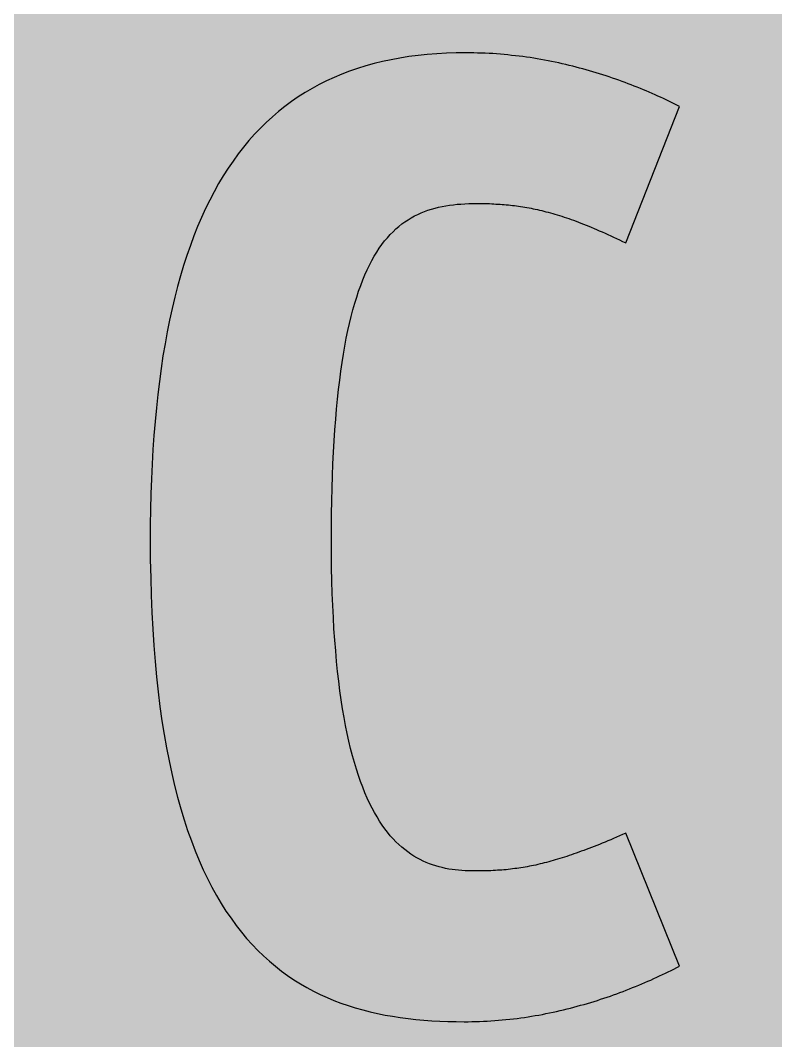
# Model space of a CAD drawing. Header units: millimetres. Extents: x 0 to 212, y 0 to 159.
# Drawn here: x 63.38 to 78.23, y 112.22 to 132.27 of the extents above; entities that cross this region are included whole.
import ezdxf

# ---------------------------------------------------------------- set-up
doc = ezdxf.new("R2010")
doc.units = ezdxf.units.MM

msp = doc.modelspace()

# ---------------------------------------------------------------- hatches: boundary and pattern name
for color, points in [(254, [(14.1633, 0.0536), (13.9878, 0.0533), (13.8125, 0.0559), (13.6373, 0.061), (13.462, 0.0686), (13.2893, 0.0787), (13.114, 0.0914), (12.9413, 0.1041), (12.7686, 0.1219), (12.5959, 0.1397), (12.4231, 0.16), (12.2504, 0.1829), (12.0777, 0.2057), (11.9075, 0.2337), (11.7373, 0.2616), (11.5672, 0.2921), (11.397, 0.3251), (11.2268, 0.3607), (11.0592, 0.3988), (10.8915, 0.4369), (10.7239, 0.4775), (10.5562, 0.5207), (10.3886, 0.5664), (10.2235, 0.6121), (10.0584, 0.6629), (9.8933, 0.7137), (9.7307, 0.7671), (9.5682, 0.8204), (9.4056, 0.8788), (9.2431, 0.9373), (9.083, 0.9982), (8.923, 1.0617), (8.763, 1.1252), (8.6055, 1.1938), (8.4455, 1.2624), (8.2906, 1.331), (8.1331, 1.4046), (7.9781, 1.4783), (7.8232, 1.5545), (7.6708, 1.6332), (7.5184, 1.7145), (7.366, 1.7958), (7.2161, 1.8796), (7.0663, 1.966), (6.919, 2.0523), (6.7716, 2.1438), (6.6243, 2.2352), (6.4795, 2.3266), (6.3348, 2.4232), (6.19, 2.5197), (6.0477, 2.6187), (5.908, 2.7178), (5.7683, 2.8194), (5.6286, 2.9235), (5.4915, 3.0302), (5.3543, 3.1369), (5.2197, 3.2461), (5.0851, 3.3579), (4.953, 3.4722), (4.8209, 3.5865), (4.6914, 3.7033), (4.5644, 3.8202), (4.4348, 3.9395), (4.3104, 4.0615), (4.1859, 4.1859), (4.0615, 4.3104), (3.9395, 4.4348), (3.8202, 4.5618), (3.7033, 4.6914), (3.5865, 4.8209), (3.4722, 4.953), (3.3579, 5.0851), (3.2487, 5.2197), (3.1369, 5.3543), (3.0302, 5.4915), (2.9235, 5.6286), (2.8194, 5.7683), (2.7178, 5.908), (2.6187, 6.0477), (2.5197, 6.19), (2.4232, 6.3348), (2.3266, 6.477), (2.2352, 6.6243), (2.1438, 6.7691), (2.0523, 6.919), (1.966, 7.0663), (1.8796, 7.2161), (1.7958, 7.366), (1.7145, 7.5184), (1.6332, 7.6708), (1.5545, 7.8232), (1.4783, 7.9781), (1.4046, 8.1331), (1.331, 8.2906), (1.2598, 8.4455), (1.1913, 8.603), (1.1252, 8.763), (1.0592, 8.923), (0.9982, 9.083), (0.9373, 9.2431), (0.8763, 9.4056), (0.8204, 9.5682), (0.7645, 9.7307), (0.7112, 9.8933), (0.6604, 10.0584), (0.6121, 10.2235), (0.5639, 10.3911), (0.5207, 10.5562), (0.4775, 10.7239), (0.4343, 10.8915), (0.3962, 11.0592), (0.3607, 11.2268), (0.3251, 11.397), (0.2921, 11.5672), (0.2616, 11.7373), (0.2311, 11.9075), (0.2057, 12.0802), (0.1803, 12.2504), (0.1575, 12.4231), (0.1372, 12.5959), (0.1194, 12.7686), (0.1041, 12.9413), (0.0889, 13.1166), (0.0787, 13.2893), (0.0686, 13.4645), (0.061, 13.6373), (0.0559, 13.8125), (0.0508, 13.9878), (0.0508, 14.163), (0.0522, 144.6925), (0.0508, 144.8664), (0.0559, 145.0416), (0.061, 145.2169), (0.0686, 145.3896), (0.0787, 145.5649), (0.0889, 145.7376), (0.1041, 145.9128), (0.1194, 146.0856), (0.1372, 146.2583), (0.1575, 146.431), (0.1803, 146.6037), (0.2057, 146.7739), (0.2311, 146.9466), (0.2616, 147.1168), (0.2921, 147.287), (0.3251, 147.4572), (0.3607, 147.6248), (0.3962, 147.795), (0.4343, 147.9626), (0.4775, 148.1303), (0.5207, 148.2979), (0.5639, 148.463), (0.6121, 148.6281), (0.6604, 148.7932), (0.7112, 148.9583), (0.7645, 149.1234), (0.8204, 149.286), (0.8763, 149.4485), (0.9373, 149.6111), (0.9982, 149.7711), (1.0592, 149.9311), (1.1252, 150.0911), (1.1913, 150.2486), (1.2598, 150.4061), (1.331, 150.5636), (1.4046, 150.7185), (1.4783, 150.876), (1.5545, 151.0284), (1.6332, 151.1833), (1.7145, 151.3357), (1.7958, 151.4856), (1.8796, 151.638), (1.966, 151.7879), (2.0523, 151.9352), (2.1438, 152.0825), (2.2352, 152.2298), (2.3266, 152.3746), (2.4232, 152.5194), (2.5197, 152.6616), (2.6187, 152.8039), (2.7178, 152.9461), (2.8194, 153.0858), (2.9235, 153.2255), (3.0302, 153.3627), (3.1369, 153.4973), (3.2487, 153.6344), (3.3579, 153.7665), (3.4722, 153.8986), (3.5865, 154.0307), (3.7033, 154.1602), (3.8202, 154.2898), (3.9395, 154.4168), (4.0615, 154.5438), (4.1859, 154.6682), (4.3104, 154.7901), (4.4348, 154.9121), (4.5644, 155.034), (4.6914, 155.1508), (4.8209, 155.2677), (4.953, 155.382), (5.0851, 155.4937), (5.2197, 155.6055), (5.3543, 155.7147), (5.4915, 155.8239), (5.6286, 155.9281), (5.7683, 156.0322), (5.908, 156.1338), (6.0477, 156.2354), (6.19, 156.3345), (6.3348, 156.431), (6.4795, 156.525), (6.6243, 156.6189), (6.7716, 156.7104), (6.919, 156.7993), (7.0663, 156.8882), (7.2161, 156.9745), (7.366, 157.0584), (7.5184, 157.1396), (7.6708, 157.2209), (7.8232, 157.2971), (7.9781, 157.3733), (8.1331, 157.4495), (8.2906, 157.5206), (8.4455, 157.5918), (8.6055, 157.6603), (8.763, 157.7289), (8.923, 157.7924), (9.083, 157.8559), (9.2431, 157.9169), (9.4056, 157.9753), (9.5682, 158.0337), (9.7307, 158.0871), (9.8933, 158.1404), (10.0584, 158.1912), (10.2235, 158.242), (10.3886, 158.2877), (10.5562, 158.3334), (10.7239, 158.3766), (10.8915, 158.4173), (11.0592, 158.4579), (11.2268, 158.4935), (11.397, 158.529), (11.5672, 158.562), (11.7373, 158.5925), (11.9075, 158.6205), (12.0777, 158.6484), (12.2504, 158.6713), (12.4231, 158.6941), (12.5959, 158.7144), (12.7686, 158.7322), (12.9413, 158.75), (13.114, 158.7627), (13.2893, 158.7754), (13.462, 158.7856), (13.6373, 158.7932), (13.8125, 158.7983), (13.9878, 158.8008), (14.163, 158.8033), (197.6078, 158.8036), (197.7822, 158.8008), (197.9574, 158.7983), (198.1327, 158.7932), (198.3054, 158.7856), (198.4807, 158.7754), (198.6534, 158.7627), (198.8287, 158.75), (199.0014, 158.7322), (199.1741, 158.7144), (199.3468, 158.6941), (199.5195, 158.6713), (199.6897, 158.6484), (199.8624, 158.6205), (200.0326, 158.5925), (200.2028, 158.562), (200.373, 158.529), (200.5432, 158.4935), (200.7108, 158.4579), (200.8784, 158.4173), (201.0461, 158.3766), (201.2137, 158.3334), (201.3788, 158.2877), (201.5465, 158.242), (201.7116, 158.1912), (201.8767, 158.1404), (202.0392, 158.0871), (202.2018, 158.0337), (202.3643, 157.9753), (202.5269, 157.9169), (202.6869, 157.8559), (202.8469, 157.7924), (203.007, 157.7289), (203.167, 157.6603), (203.3245, 157.5918), (203.4794, 157.5206), (203.6369, 157.4495), (203.7918, 157.3733), (203.9468, 157.2971), (204.0992, 157.2209), (204.2516, 157.1396), (204.404, 157.0584), (204.5538, 156.9745), (204.7037, 156.8882), (204.8535, 156.7993), (205.0009, 156.7104), (205.1456, 156.6189), (205.293, 156.525), (205.4352, 156.431), (205.58, 156.3345), (205.7222, 156.2354), (205.8619, 156.1338), (206.0016, 156.0322), (206.1413, 155.9281), (206.2785, 155.8239), (206.4156, 155.7147), (206.5503, 155.6055), (206.6849, 155.4937), (206.817, 155.382), (206.949, 155.2677), (207.0786, 155.1508), (207.2081, 155.034), (207.3351, 154.9121), (207.4596, 154.7901), (207.584, 154.6682), (207.7085, 154.5438), (207.8304, 154.4168), (207.9498, 154.2898), (208.0666, 154.1602), (208.1835, 154.0307), (208.2978, 153.8986), (208.4121, 153.7665), (208.5238, 153.6344), (208.6331, 153.4973), (208.7397, 153.3627), (208.8464, 153.2255), (208.9506, 153.0858), (209.0522, 152.9461), (209.1512, 152.8039), (209.2503, 152.6616), (209.3468, 152.5194), (209.4433, 152.3746), (209.5348, 152.2298), (209.6262, 152.0825), (209.7176, 151.9352), (209.804, 151.7879), (209.8904, 151.638), (209.9742, 151.4856), (210.0555, 151.3357), (210.1367, 151.1833), (210.2155, 151.0284), (210.2917, 150.876), (210.3653, 150.7185), (210.439, 150.5636), (210.5076, 150.4061), (210.5762, 150.2486), (210.6447, 150.0911), (210.7082, 149.9311), (210.7717, 149.7711), (210.8327, 149.6111), (210.8911, 149.4485), (210.9495, 149.286), (211.0029, 149.1234), (211.0562, 148.9583), (211.107, 148.7932), (211.1578, 148.6281), (211.2035, 148.463), (211.2493, 148.2979), (211.2924, 148.1303), (211.3331, 147.9626), (211.3712, 147.795), (211.4093, 147.6248), (211.4448, 147.4572), (211.4779, 147.287), (211.5083, 147.1168), (211.5363, 146.9466), (211.5642, 146.7739), (211.5871, 146.6037), (211.6099, 146.431), (211.6303, 146.2583), (211.648, 146.0856), (211.6658, 145.9128), (211.6785, 145.7376), (211.6912, 145.5649), (211.7014, 145.3896), (211.709, 145.2169), (211.7141, 145.0416), (211.7166, 144.8664), (211.7166, 144.6911), (211.7189, 14.1647), (211.7166, 13.9878), (211.7141, 13.8125), (211.709, 13.6373), (211.7014, 13.4645), (211.6912, 13.2893), (211.6785, 13.1166), (211.6658, 12.9413), (211.648, 12.7686), (211.6303, 12.5959), (211.6099, 12.4231), (211.5871, 12.2504), (211.5642, 12.0802), (211.5363, 11.9075), (211.5083, 11.7373), (211.4779, 11.5672), (211.4448, 11.397), (211.4093, 11.2268), (211.3712, 11.0592), (211.3331, 10.8915), (211.2924, 10.7239), (211.2493, 10.5562), (211.2035, 10.3911), (211.1578, 10.2235), (211.107, 10.0584), (211.0562, 9.8933), (211.0029, 9.7307), (210.9495, 9.5682), (210.8911, 9.4056), (210.8327, 9.2431), (210.7717, 9.083), (210.7082, 8.923), (210.6447, 8.763), (210.5762, 8.603), (210.5076, 8.4455), (210.439, 8.2906), (210.3653, 8.1331), (210.2917, 7.9781), (210.2155, 7.8232), (210.1367, 7.6708), (210.0555, 7.5184), (209.9742, 7.366), (209.8904, 7.2161), (209.804, 7.0663), (209.7176, 6.919), (209.6262, 6.7691), (209.5348, 6.6243), (209.4433, 6.477), (209.3468, 6.3348), (209.2503, 6.19), (209.1512, 6.0477), (209.0522, 5.908), (208.9506, 5.7683), (208.8464, 5.6286), (208.7397, 5.4915), (208.6331, 5.3543), (208.5238, 5.2197), (208.4121, 5.0851), (208.2978, 4.953), (208.1835, 4.8209), (208.0666, 4.6914), (207.9498, 4.5618), (207.8304, 4.4348), (207.7085, 4.3104), (207.584, 4.1859), (207.4596, 4.0615), (207.3351, 3.9395), (207.2081, 3.8202), (207.0786, 3.7033), (206.949, 3.5865), (206.817, 3.4722), (206.6849, 3.3579), (206.5503, 3.2461), (206.4156, 3.1369), (206.2785, 3.0302), (206.1413, 2.9235), (206.0016, 2.8194), (205.8619, 2.7178), (205.7222, 2.6187), (205.58, 2.5197), (205.4352, 2.4232), (205.293, 2.3266), (205.1456, 2.2352), (205.0009, 2.1438), (204.8535, 2.0523), (204.7037, 1.966), (204.5538, 1.8796), (204.404, 1.7958), (204.2516, 1.7145), (204.0992, 1.6332), (203.9468, 1.5545), (203.7918, 1.4783), (203.6369, 1.4046), (203.4794, 1.331), (203.3245, 1.2624), (203.167, 1.1938), (203.007, 1.1252), (202.8469, 1.0617), (202.6869, 0.9982), (202.5269, 0.9373), (202.3643, 0.8788), (202.2018, 0.8204), (202.0392, 0.7671), (201.8767, 0.7137), (201.7116, 0.6629), (201.5465, 0.6121), (201.3788, 0.5664), (201.2137, 0.5207), (201.0461, 0.4775), (200.8784, 0.4369), (200.7108, 0.3988), (200.5432, 0.3607), (200.373, 0.3251), (200.2028, 0.2921), (200.0326, 0.2616), (199.8624, 0.2337), (199.6897, 0.2057), (199.5195, 0.1829), (199.3468, 0.16), (199.1741, 0.1397), (199.0014, 0.1219), (198.8287, 0.1041), (198.6534, 0.0914), (198.4807, 0.0787), (198.3054, 0.0686), (198.1327, 0.061), (197.9574, 0.0559), (197.7822, 0.0533), (197.6069, 0.0533)]), (59, [(14.1633, 3.5814), (13.8887, 3.5839), (13.6169, 3.5941), (13.3477, 3.6119), (13.081, 3.6347), (12.8143, 3.6652), (12.5501, 3.7008), (12.2885, 3.7465), (12.0294, 3.7948), (11.7729, 3.8506), (11.5164, 3.9141), (11.2649, 3.9827), (11.016, 4.0564), (10.7671, 4.1351), (10.5232, 4.2215), (10.2819, 4.3129), (10.0432, 4.412), (9.8069, 4.5161), (9.5733, 4.6228), (9.3447, 4.7371), (9.1186, 4.8565), (8.8951, 4.9809), (8.6741, 5.113), (8.4582, 5.2476), (8.2448, 5.3873), (8.0366, 5.5321), (7.8308, 5.682), (7.6276, 5.8369), (7.4295, 5.9969), (7.2365, 6.1595), (7.046, 6.3297), (6.8605, 6.5024), (6.6777, 6.6802), (6.5024, 6.8605), (6.3271, 7.046), (6.1595, 7.2365), (5.9969, 7.432), (5.8369, 7.6302), (5.682, 7.8308), (5.5321, 8.0366), (5.3873, 8.2448), (5.2451, 8.4582), (5.1105, 8.6741), (4.9809, 8.8951), (4.8565, 9.1186), (4.7371, 9.3447), (4.6228, 9.5758), (4.5136, 9.8069), (4.4094, 10.0432), (4.3129, 10.2819), (4.2215, 10.5232), (4.1351, 10.7696), (4.0538, 11.016), (3.9802, 11.2649), (3.9116, 11.5189), (3.8506, 11.7729), (3.7948, 12.0294), (3.744, 12.2911), (3.7008, 12.5527), (3.6627, 12.8143), (3.6322, 13.081), (3.6093, 13.3502), (3.5916, 13.6195), (3.5814, 13.8913), (3.5789, 14.163), (3.58, 144.6925), (3.5814, 144.9654), (3.5916, 145.2347), (3.6093, 145.5064), (3.6322, 145.7731), (3.6627, 146.0398), (3.7008, 146.304), (3.744, 146.5656), (3.7948, 146.8247), (3.8506, 147.0812), (3.9116, 147.3352), (3.9802, 147.5892), (4.0538, 147.8382), (4.1351, 148.0845), (4.2215, 148.3309), (4.3129, 148.5722), (4.4094, 148.811), (4.5136, 149.0472), (4.6228, 149.2783), (4.7371, 149.5095), (4.8565, 149.7355), (4.9809, 149.9591), (5.1105, 150.1775), (5.2451, 150.3959), (5.3873, 150.6093), (5.5321, 150.8176), (5.682, 151.0233), (5.8369, 151.224), (5.9969, 151.4221), (6.1595, 151.6177), (6.3271, 151.8056), (6.5024, 151.9936), (6.6777, 152.1739), (6.8605, 152.3517), (7.046, 152.5245), (7.2365, 152.6946), (7.4295, 152.8572), (7.6276, 153.0172), (7.8308, 153.1722), (8.0366, 153.322), (8.2448, 153.4668), (8.4582, 153.6065), (8.6741, 153.7411), (8.8951, 153.8732), (9.1186, 153.9977), (9.3447, 154.117), (9.5733, 154.2313), (9.8069, 154.3406), (10.0432, 154.4422), (10.2819, 154.5412), (10.5232, 154.6327), (10.7671, 154.719), (11.016, 154.7978), (11.2649, 154.874), (11.5164, 154.9425), (11.7729, 155.0035), (12.0294, 155.0594), (12.2885, 155.1102), (12.5501, 155.1534), (12.8143, 155.1889), (13.081, 155.2194), (13.3477, 155.2448), (13.6169, 155.26), (13.8887, 155.2702), (14.163, 155.2753), (197.6078, 155.2758), (197.8787, 155.2702), (198.1505, 155.26), (198.4197, 155.2448), (198.689, 155.2194), (198.9557, 155.1889), (199.2173, 155.1534), (199.4789, 155.1102), (199.7405, 155.0594), (199.9971, 155.0035), (200.2511, 154.9425), (200.5051, 154.874), (200.754, 154.7978), (201.0004, 154.719), (201.2467, 154.6327), (201.488, 154.5412), (201.7268, 154.4422), (201.963, 154.3406), (202.1942, 154.2313), (202.4253, 154.117), (202.6514, 153.9977), (202.8749, 153.8732), (203.0959, 153.7411), (203.3118, 153.6065), (203.5251, 153.4668), (203.7334, 153.322), (203.9391, 153.1722), (204.1398, 153.0172), (204.3379, 152.8572), (204.5335, 152.6946), (204.724, 152.5245), (204.9094, 152.3517), (205.0898, 152.1739), (205.2676, 151.9936), (205.4403, 151.8056), (205.6105, 151.6177), (205.773, 151.4221), (205.933, 151.224), (206.088, 151.0233), (206.2378, 150.8176), (206.3826, 150.6093), (206.5223, 150.3959), (206.6569, 150.1775), (206.789, 149.9591), (206.9135, 149.7355), (207.0329, 149.5095), (207.1472, 149.2783), (207.2538, 149.0472), (207.358, 148.811), (207.457, 148.5722), (207.5485, 148.3309), (207.6348, 148.0845), (207.7136, 147.8382), (207.7872, 147.5892), (207.8558, 147.3352), (207.9193, 147.0812), (207.9752, 146.8247), (208.0235, 146.5656), (208.0692, 146.304), (208.1047, 146.0398), (208.1352, 145.7731), (208.1581, 145.5064), (208.1759, 145.2347), (208.186, 144.9654), (208.1911, 144.6911), (208.1911, 14.1647), (208.186, 13.8913), (208.1759, 13.6195), (208.1581, 13.3502), (208.1352, 13.081), (208.1047, 12.8143), (208.0692, 12.5527), (208.0235, 12.2911), (207.9752, 12.0294), (207.9193, 11.7729), (207.8558, 11.5189), (207.7872, 11.2649), (207.7136, 11.016), (207.6348, 10.7696), (207.5485, 10.5232), (207.457, 10.2819), (207.358, 10.0432), (207.2538, 9.8069), (207.1472, 9.5758), (207.0329, 9.3447), (206.9135, 9.1186), (206.789, 8.8951), (206.6569, 8.6741), (206.5223, 8.4582), (206.3826, 8.2448), (206.2378, 8.0366), (206.088, 7.8308), (205.933, 7.6302), (205.773, 7.432), (205.6105, 7.2365), (205.4403, 7.046), (205.2676, 6.8605), (205.0898, 6.6802), (204.9094, 6.5024), (204.724, 6.3297), (204.5335, 6.1595), (204.3379, 5.9969), (204.1398, 5.8369), (203.9391, 5.682), (203.7334, 5.5321), (203.5251, 5.3873), (203.3118, 5.2476), (203.0959, 5.113), (202.8749, 4.9809), (202.6514, 4.8565), (202.4253, 4.7371), (202.1942, 4.6228), (201.963, 4.5161), (201.7268, 4.412), (201.488, 4.3129), (201.2467, 4.2215), (201.0004, 4.1351), (200.754, 4.0564), (200.5051, 3.9827), (200.2511, 3.9141), (199.9971, 3.8506), (199.7405, 3.7948), (199.4789, 3.7465), (199.2173, 3.7008), (198.9557, 3.6652), (198.689, 3.6347), (198.4197, 3.6119), (198.1505, 3.5941), (197.8787, 3.5839), (197.6069, 3.5789)]), (254, [(14.1633, 8.8731), (14.0259, 8.8748), (13.8887, 8.8798), (13.7541, 8.8875), (13.622, 8.9002), (13.4874, 8.9154), (13.3553, 8.9332), (13.2258, 8.9535), (13.0962, 8.9789), (12.9667, 9.0068), (12.8397, 9.0373), (12.7127, 9.0729), (12.5882, 9.1084), (12.4663, 9.1491), (12.3419, 9.1923), (12.2225, 9.238), (12.1031, 9.2888), (11.9837, 9.3396), (11.8694, 9.3929), (11.7526, 9.4513), (11.6408, 9.5098), (11.5291, 9.5733), (11.4198, 9.6368), (11.3106, 9.7053), (11.2039, 9.7765), (11.0998, 9.8476), (10.9957, 9.9238), (10.8966, 10), (10.7975, 10.0787), (10.6985, 10.1625), (10.6045, 10.2464), (10.5105, 10.3327), (10.4216, 10.4216), (10.3327, 10.5131), (10.2464, 10.6045), (10.16, 10.701), (10.0787, 10.7975), (10, 10.8966), (9.9212, 10.9982), (9.8476, 11.0998), (9.7739, 11.2039), (9.7053, 11.3106), (9.6368, 11.4198), (9.5707, 11.5291), (9.5098, 11.6408), (9.4488, 11.7551), (9.3929, 11.8694), (9.337, 11.9863), (9.2862, 12.1031), (9.238, 12.2225), (9.1923, 12.3444), (9.1491, 12.4663), (9.1084, 12.5908), (9.0703, 12.7152), (9.0373, 12.8397), (9.0068, 12.9692), (8.9789, 13.0962), (8.9535, 13.2258), (8.9306, 13.3579), (8.9129, 13.4899), (8.8976, 13.622), (8.8849, 13.7566), (8.8773, 13.8913), (8.8722, 14.0259), (8.8697, 14.163), (8.8717, 144.6925), (8.8722, 144.8283), (8.8773, 144.9629), (8.8849, 145.0975), (8.8976, 145.2321), (8.9129, 145.3642), (8.9306, 145.4963), (8.9535, 145.6284), (8.9789, 145.7579), (9.0068, 145.8849), (9.0373, 146.0144), (9.0703, 146.1389), (9.1084, 146.2634), (9.1491, 146.3878), (9.1923, 146.5097), (9.238, 146.6317), (9.2862, 146.751), (9.337, 146.8679), (9.3929, 146.9847), (9.4488, 147.099), (9.5098, 147.2133), (9.5707, 147.3251), (9.6368, 147.4343), (9.7053, 147.5435), (9.7739, 147.6502), (9.8476, 147.7543), (9.9212, 147.8559), (10, 147.9575), (10.0787, 148.0566), (10.16, 148.1531), (10.2464, 148.2496), (10.3327, 148.3411), (10.4216, 148.4325), (10.5105, 148.5214), (10.6045, 148.6078), (10.6985, 148.6916), (10.7975, 148.7754), (10.8966, 148.8542), (10.9957, 148.9304), (11.0998, 149.0066), (11.2039, 149.0777), (11.3106, 149.1488), (11.4198, 149.2174), (11.5291, 149.2809), (11.6408, 149.3444), (11.7526, 149.4028), (11.8694, 149.4612), (11.9837, 149.5146), (12.1031, 149.5679), (12.2225, 149.6162), (12.3419, 149.6619), (12.4663, 149.7051), (12.5882, 149.7457), (12.7127, 149.7813), (12.8397, 149.8168), (12.9667, 149.8473), (13.0962, 149.8752), (13.2258, 149.9006), (13.3553, 149.921), (13.4874, 149.9413), (13.622, 149.9565), (13.7541, 149.9667), (13.8887, 149.9768), (14.0259, 149.9819), (14.163, 149.9819), (197.6078, 149.9842), (197.7441, 149.9819), (197.8787, 149.9768), (198.0133, 149.9667), (198.1479, 149.9565), (198.28, 149.9413), (198.4121, 149.921), (198.5442, 149.9006), (198.6737, 149.8752), (198.8007, 149.8473), (198.9303, 149.8168), (199.0547, 149.7813), (199.1792, 149.7457), (199.3036, 149.7051), (199.4256, 149.6619), (199.5475, 149.6162), (199.6669, 149.5679), (199.7837, 149.5146), (199.9005, 149.4612), (200.0148, 149.4028), (200.1291, 149.3444), (200.2409, 149.2809), (200.3501, 149.2174), (200.4593, 149.1488), (200.566, 149.0777), (200.6702, 149.0066), (200.7718, 148.9304), (200.8734, 148.8542), (200.9724, 148.7754), (201.0689, 148.6916), (201.1655, 148.6078), (201.2569, 148.5214), (201.3483, 148.4325), (201.4372, 148.3411), (201.5236, 148.2496), (201.6074, 148.1531), (201.6912, 148.0566), (201.77, 147.9575), (201.8462, 147.8559), (201.9224, 147.7543), (201.9935, 147.6502), (202.0646, 147.5435), (202.1332, 147.4343), (202.1967, 147.3251), (202.2602, 147.2133), (202.3186, 147.099), (202.377, 146.9847), (202.4304, 146.8679), (202.4812, 146.751), (202.532, 146.6317), (202.5777, 146.5097), (202.6209, 146.3878), (202.6615, 146.2634), (202.6971, 146.1389), (202.7326, 146.0144), (202.7631, 145.8849), (202.7911, 145.7579), (202.8165, 145.6284), (202.8368, 145.4963), (202.8546, 145.3642), (202.8698, 145.2321), (202.8825, 145.0975), (202.8901, 144.9629), (202.8952, 144.8283), (202.8977, 144.6911), (202.8994, 14.1647), (202.8952, 14.0259), (202.8901, 13.8913), (202.8825, 13.7566), (202.8698, 13.622), (202.8546, 13.4899), (202.8368, 13.3579), (202.8165, 13.2258), (202.7911, 13.0962), (202.7631, 12.9692), (202.7326, 12.8397), (202.6971, 12.7152), (202.6615, 12.5908), (202.6209, 12.4663), (202.5777, 12.3444), (202.532, 12.2225), (202.4812, 12.1031), (202.4304, 11.9863), (202.377, 11.8694), (202.3186, 11.7551), (202.2602, 11.6408), (202.1967, 11.5291), (202.1332, 11.4198), (202.0646, 11.3106), (201.9935, 11.2039), (201.9224, 11.0998), (201.8462, 10.9982), (201.77, 10.8966), (201.6912, 10.7975), (201.6074, 10.701), (201.5236, 10.6045), (201.4372, 10.5131), (201.3483, 10.4216), (201.2569, 10.3327), (201.1655, 10.2464), (201.0689, 10.1625), (200.9724, 10.0787), (200.8734, 10), (200.7718, 9.9238), (200.6702, 9.8476), (200.566, 9.7765), (200.4593, 9.7053), (200.3501, 9.6368), (200.2409, 9.5733), (200.1291, 9.5098), (200.0148, 9.4513), (199.9005, 9.3929), (199.7837, 9.3396), (199.6669, 9.2888), (199.5475, 9.238), (199.4256, 9.1923), (199.3036, 9.1491), (199.1792, 9.1084), (199.0547, 9.0729), (198.9303, 9.0373), (198.8007, 9.0068), (198.6737, 8.9789), (198.5442, 8.9535), (198.4121, 8.9332), (198.28, 8.9154), (198.1479, 8.9002), (198.0133, 8.8875), (197.8787, 8.8798), (197.7441, 8.8748), (197.6069, 8.8722)]), (59, [(72.3194, 115.5524), (72.2528, 115.5522), (72.1893, 115.5522), (72.1233, 115.5548), (72.0598, 115.5598), (71.9963, 115.5649), (71.9303, 115.5725), (71.8668, 115.5802), (71.8033, 115.5903), (71.7372, 115.603), (71.6737, 115.6183), (71.6102, 115.6335), (71.5467, 115.6513), (71.4832, 115.6716), (71.4223, 115.6945), (71.3588, 115.7199), (71.2978, 115.7478), (71.2368, 115.7757), (71.1759, 115.8088), (71.1149, 115.8443), (71.054, 115.885), (70.9955, 115.9256), (70.9371, 115.9713), (70.8787, 116.0196), (70.8203, 116.0704), (70.7644, 116.1237), (70.7085, 116.1821), (70.6526, 116.2456), (70.5993, 116.3117), (70.546, 116.3803), (70.4926, 116.4539), (70.4418, 116.5327), (70.391, 116.6139), (70.3428, 116.7003), (70.2945, 116.7892), (70.2462, 116.8857), (70.2005, 116.9848), (70.1548, 117.0889), (70.1116, 117.1981), (70.0684, 117.3099), (70.0253, 117.4293), (69.9872, 117.5537), (69.9465, 117.6833), (69.911, 117.8179), (69.8729, 117.9576), (69.8398, 118.1024), (69.8068, 118.2522), (69.7738, 118.4097), (69.7433, 118.5723), (69.7154, 118.7399), (69.6874, 118.9152), (69.662, 119.0955), (69.6392, 119.2809), (69.6163, 119.474), (69.596, 119.6721), (69.5782, 119.8778), (69.5604, 120.0912), (69.5452, 120.3096), (69.5325, 120.5357), (69.5223, 120.7694), (69.5122, 121.0081), (69.5046, 121.2571), (69.4995, 121.5111), (69.4969, 121.7727), (69.4969, 122.0419), (69.4969, 122.3112), (69.4995, 122.5753), (69.5046, 122.8319), (69.5096, 123.0808), (69.5173, 123.3221), (69.5249, 123.5583), (69.5376, 123.7869), (69.5503, 124.0079), (69.563, 124.2238), (69.5782, 124.4321), (69.596, 124.6327), (69.6138, 124.8283), (69.6341, 125.0188), (69.657, 125.2017), (69.6798, 125.3769), (69.7052, 125.5497), (69.7306, 125.7148), (69.7586, 125.8722), (69.7865, 126.0272), (69.817, 126.1745), (69.85, 126.3167), (69.883, 126.4539), (69.9186, 126.586), (69.9541, 126.713), (69.9922, 126.8349), (70.0303, 126.9517), (70.071, 127.0635), (70.1116, 127.1727), (70.1548, 127.2743), (70.198, 127.3708), (70.2437, 127.4648), (70.2894, 127.5537), (70.3377, 127.6375), (70.3859, 127.7188), (70.4367, 127.795), (70.4875, 127.8687), (70.5409, 127.9373), (70.5942, 128.0008), (70.6501, 128.0617), (70.706, 128.1201), (70.7619, 128.1735), (70.8203, 128.2243), (70.8812, 128.2725), (70.9397, 128.3157), (71.0032, 128.3564), (71.0641, 128.3945), (71.1276, 128.43), (71.1937, 128.4605), (71.2597, 128.491), (71.3257, 128.5164), (71.3918, 128.5418), (71.4604, 128.5646), (71.5315, 128.5824), (71.6026, 128.6002), (71.6737, 128.6154), (71.7448, 128.6281), (71.8185, 128.6408), (71.8922, 128.651), (71.9684, 128.6586), (72.042, 128.6637), (72.1208, 128.6688), (72.197, 128.6713), (72.2757, 128.6739), (72.3544, 128.6739), (72.3976, 128.6739), (72.4383, 128.6739), (72.4814, 128.6739), (72.5246, 128.6713), (72.5653, 128.6713), (72.6059, 128.6713), (72.6491, 128.6688), (72.6897, 128.6662), (72.7304, 128.6637), (72.771, 128.6637), (72.8116, 128.6586), (72.8523, 128.6561), (72.8929, 128.6535), (72.9336, 128.651), (72.9742, 128.6459), (73.0148, 128.6434), (73.0555, 128.6383), (73.0961, 128.6332), (73.1368, 128.6281), (73.1749, 128.6231), (73.2155, 128.6154), (73.2561, 128.6104), (73.2968, 128.6027), (73.34, 128.5951), (73.3806, 128.5875), (73.4212, 128.5799), (73.4619, 128.5723), (73.5025, 128.5646), (73.5457, 128.5545), (73.5863, 128.5443), (73.6295, 128.5342), (73.6727, 128.524), (73.7133, 128.5138), (73.7565, 128.5011), (73.7997, 128.491), (73.8454, 128.4783), (73.8886, 128.4656), (73.9318, 128.4503), (73.9775, 128.4376), (74.0232, 128.4224), (74.0689, 128.4072), (74.1147, 128.3919), (74.1604, 128.3767), (74.2086, 128.3589), (74.2569, 128.3437), (74.3052, 128.3259), (74.3534, 128.3056), (74.4017, 128.2878), (74.4525, 128.2675), (74.5007, 128.2471), (74.5541, 128.2268), (74.6049, 128.2065), (74.6582, 128.1836), (74.709, 128.1608), (74.7624, 128.1379), (74.8182, 128.1151), (74.8741, 128.0897), (74.93, 128.0643), (74.9859, 128.0389), (75.0418, 128.0109), (75.1002, 127.9855), (75.1611, 127.9576), (75.2196, 127.9271), (75.2805, 127.8992), (76.3404, 130.5814), (76.2889, 130.6068), (76.2356, 130.6322), (76.1822, 130.6576), (76.1289, 130.6855), (76.0755, 130.7109), (76.0222, 130.7363), (75.9663, 130.7617), (75.9104, 130.7871), (75.8571, 130.8125), (75.7987, 130.8379), (75.7428, 130.8633), (75.6844, 130.8862), (75.6285, 130.9116), (75.5701, 130.9345), (75.5091, 130.9599), (75.4507, 130.9827), (75.3897, 131.0056), (75.3313, 131.0284), (75.2704, 131.0513), (75.2094, 131.0742), (75.1459, 131.097), (75.0849, 131.1199), (75.0214, 131.1402), (74.9579, 131.1631), (74.8944, 131.1834), (74.8309, 131.2037), (74.7674, 131.224), (74.7014, 131.2443), (74.6379, 131.2647), (74.5719, 131.2824), (74.5058, 131.3002), (74.4398, 131.3205), (74.3737, 131.3383), (74.3052, 131.3561), (74.2391, 131.3713), (74.1705, 131.3891), (74.102, 131.4044), (74.0334, 131.4221), (73.9648, 131.4374), (73.8962, 131.4501), (73.8251, 131.4653), (73.7565, 131.4806), (73.6854, 131.4933), (73.6143, 131.506), (73.5432, 131.5187), (73.472, 131.5288), (73.4009, 131.5415), (73.3298, 131.5517), (73.2561, 131.5618), (73.185, 131.5695), (73.1114, 131.5796), (73.0377, 131.5872), (72.964, 131.5949), (72.8904, 131.6025), (72.8167, 131.6101), (72.7431, 131.6152), (72.6694, 131.6203), (72.5932, 131.6253), (72.5195, 131.6279), (72.4433, 131.6304), (72.3697, 131.633), (72.2935, 131.6355), (72.2173, 131.6355), (72.1411, 131.638), (71.9455, 131.6355), (71.755, 131.6279), (71.567, 131.6177), (71.3791, 131.6025), (71.1987, 131.5847), (71.0184, 131.5618), (70.8431, 131.5339), (70.6704, 131.5009), (70.5002, 131.4653), (70.3326, 131.4247), (70.17, 131.379), (70.01, 131.3282), (69.8525, 131.2748), (69.7001, 131.2164), (69.5477, 131.1529), (69.4004, 131.0843), (69.2556, 131.0132), (69.1159, 130.937), (68.9762, 130.8557), (68.8416, 130.7694), (68.7095, 130.6779), (68.58, 130.5839), (68.4555, 130.4823), (68.3336, 130.3782), (68.2142, 130.269), (68.0974, 130.1547), (67.9831, 130.0353), (67.8739, 129.9108), (67.7647, 129.7813), (67.6631, 129.6492), (67.5615, 129.5095), (67.4624, 129.3673), (67.3684, 129.2174), (67.277, 129.065), (67.1881, 128.905), (67.1017, 128.7424), (67.0204, 128.5748), (66.9392, 128.4021), (66.863, 128.2217), (66.7893, 128.0389), (66.7207, 127.8509), (66.6521, 127.6553), (66.5886, 127.4572), (66.5277, 127.254), (66.4693, 127.0432), (66.4134, 126.8298), (66.3626, 126.6088), (66.3118, 126.3828), (66.2661, 126.1542), (66.2229, 125.918), (66.1822, 125.6767), (66.1467, 125.4303), (66.1111, 125.1763), (66.0806, 124.9197), (66.0527, 124.6581), (66.0273, 124.3889), (66.0044, 124.1146), (65.9841, 123.8352), (65.9689, 123.5507), (65.9562, 123.2586), (65.946, 122.9639), (65.9384, 122.6617), (65.9333, 122.3543), (65.9333, 122.0419), (65.9333, 121.6762), (65.9409, 121.318), (65.9511, 120.9726), (65.9638, 120.6322), (65.9816, 120.3046), (66.0019, 119.982), (66.0273, 119.6696), (66.0552, 119.3673), (66.0883, 119.0727), (66.1238, 118.7856), (66.1619, 118.5062), (66.2051, 118.2345), (66.2508, 117.9728), (66.3016, 117.7163), (66.355, 117.4699), (66.4108, 117.2312), (66.4693, 117), (66.5328, 116.774), (66.5988, 116.5581), (66.6674, 116.3472), (66.741, 116.144), (66.8147, 115.9485), (66.8934, 115.7605), (66.9747, 115.5776), (67.0585, 115.4024), (67.1449, 115.2347), (67.2338, 115.0722), (67.3278, 114.9147), (67.4218, 114.7648), (67.5208, 114.6226), (67.6199, 114.4829), (67.724, 114.3508), (67.8282, 114.2263), (67.9374, 114.1044), (68.0466, 113.9901), (68.1584, 113.8809), (68.2752, 113.7768), (68.392, 113.6777), (68.5114, 113.5837), (68.6333, 113.4948), (68.7578, 113.4135), (68.8848, 113.3323), (69.0118, 113.2586), (69.1439, 113.19), (69.276, 113.124), (69.408, 113.063), (69.5452, 113.0071), (69.6824, 112.9538), (69.8221, 112.9055), (69.9643, 112.8624), (70.1091, 112.8217), (70.2539, 112.7836), (70.3986, 112.7506), (70.5485, 112.7201), (70.6984, 112.6947), (70.8482, 112.6693), (71.0006, 112.6515), (71.1556, 112.6338), (71.3105, 112.6185), (71.468, 112.6084), (71.6255, 112.5982), (71.7829, 112.5931), (71.9455, 112.5906), (72.1055, 112.588), (72.1817, 112.588), (72.2579, 112.5906), (72.3341, 112.5906), (72.4078, 112.5931), (72.484, 112.5982), (72.5576, 112.6007), (72.6313, 112.6058), (72.705, 112.6109), (72.7812, 112.616), (72.8523, 112.6236), (72.9259, 112.6312), (72.9996, 112.6388), (73.0733, 112.6465), (73.1444, 112.6541), (73.218, 112.6642), (73.2892, 112.6744), (73.3603, 112.6846), (73.4314, 112.6973), (73.5025, 112.71), (73.5736, 112.7201), (73.6422, 112.7328), (73.7133, 112.7481), (73.7819, 112.7608), (73.853, 112.776), (73.9216, 112.7912), (73.9902, 112.8065), (74.0588, 112.8217), (74.1274, 112.8395), (74.1934, 112.8573), (74.262, 112.8725), (74.328, 112.8928), (74.3941, 112.9106), (74.4626, 112.9284), (74.5287, 112.9487), (74.5922, 112.9665), (74.6582, 112.9868), (74.7243, 113.0071), (74.7878, 113.03), (74.8538, 113.0503), (74.9173, 113.0732), (74.9808, 113.0935), (75.0443, 113.1164), (75.1053, 113.1392), (75.1688, 113.1621), (75.2323, 113.1849), (75.2932, 113.2103), (75.3542, 113.2332), (75.4151, 113.2586), (75.4761, 113.2815), (75.5371, 113.3069), (75.5955, 113.3323), (75.6564, 113.3577), (75.7149, 113.3831), (75.7733, 113.4085), (75.8317, 113.4364), (75.8901, 113.4618), (75.9485, 113.4897), (76.0044, 113.5151), (76.0603, 113.5431), (76.1187, 113.571), (76.1746, 113.5964), (76.2305, 113.6244), (76.2838, 113.6523), (76.3397, 113.6802), (75.2821, 116.2939), (75.2196, 116.266), (75.1611, 116.2406), (75.1002, 116.2152), (75.0443, 116.1923), (74.9859, 116.1669), (74.93, 116.144), (74.8741, 116.1212), (74.8182, 116.0983), (74.7649, 116.0755), (74.7116, 116.0551), (74.6582, 116.0348), (74.6074, 116.0145), (74.5566, 115.9942), (74.5058, 115.9764), (74.455, 115.9561), (74.4068, 115.9383), (74.3585, 115.9205), (74.3102, 115.9027), (74.262, 115.8875), (74.2137, 115.8697), (74.168, 115.8545), (74.1223, 115.8392), (74.0766, 115.824), (74.0308, 115.8088), (73.9851, 115.7961), (73.9419, 115.7834), (73.8962, 115.7681), (73.853, 115.7554), (73.8099, 115.7453), (73.7667, 115.7326), (73.7235, 115.7199), (73.6803, 115.7097), (73.6371, 115.6995), (73.5965, 115.6894), (73.5533, 115.6792), (73.5127, 115.6691), (73.4695, 115.6614), (73.4289, 115.6538), (73.3882, 115.6437), (73.345, 115.636), (73.3044, 115.6284), (73.2638, 115.6233), (73.2206, 115.6157), (73.1799, 115.6081), (73.1393, 115.603), (73.0987, 115.5979), (73.0555, 115.5929), (73.0148, 115.5878), (72.9717, 115.5827), (72.931, 115.5776), (72.8878, 115.5751), (72.8472, 115.57), (72.804, 115.5675), (72.7608, 115.5649), (72.7177, 115.5624), (72.6745, 115.5598), (72.6313, 115.5573), (72.5881, 115.5548), (72.5449, 115.5548), (72.4992, 115.5522), (72.456, 115.5522), (72.4103, 115.5522), (72.3646, 115.5522), (72.3189, 115.5522)])]:
    msp.add_hatch(color=color).paths.add_polyline_path(points)

# ---------------------------------------------------------------- linework, layer by layer
at = {"color": 59}
msp.add_lwpolyline([(72.3194, 115.5524), (72.2528, 115.5522), (72.1893, 115.5522), (72.1233, 115.5548), (72.0598, 115.5598), (71.9963, 115.5649), (71.9303, 115.5725), (71.8668, 115.5802), (71.8033, 115.5903), (71.7372, 115.603), (71.6737, 115.6183), (71.6102, 115.6335), (71.5467, 115.6513), (71.4832, 115.6716), (71.4223, 115.6945), (71.3588, 115.7199), (71.2978, 115.7478), (71.2368, 115.7757), (71.1759, 115.8088), (71.1149, 115.8443), (71.054, 115.885), (70.9955, 115.9256), (70.9371, 115.9713), (70.8787, 116.0196), (70.8203, 116.0704), (70.7644, 116.1237), (70.7085, 116.1821), (70.6526, 116.2456), (70.5993, 116.3117), (70.546, 116.3803), (70.4926, 116.4539), (70.4418, 116.5327), (70.391, 116.6139), (70.3428, 116.7003), (70.2945, 116.7892), (70.2462, 116.8857), (70.2005, 116.9848), (70.1548, 117.0889), (70.1116, 117.1981), (70.0684, 117.3099), (70.0253, 117.4293), (69.9872, 117.5537), (69.9465, 117.6833), (69.911, 117.8179), (69.8729, 117.9576), (69.8398, 118.1024), (69.8068, 118.2522), (69.7738, 118.4097), (69.7433, 118.5723), (69.7154, 118.7399), (69.6874, 118.9152), (69.662, 119.0955), (69.6392, 119.2809), (69.6163, 119.474), (69.596, 119.6721), (69.5782, 119.8778), (69.5604, 120.0912), (69.5452, 120.3096), (69.5325, 120.5357), (69.5223, 120.7694), (69.5122, 121.0081), (69.5046, 121.2571), (69.4995, 121.5111), (69.4969, 121.7727), (69.4969, 122.0419), (69.4969, 122.3112), (69.4995, 122.5753), (69.5046, 122.8319), (69.5096, 123.0808), (69.5173, 123.3221), (69.5249, 123.5583), (69.5376, 123.7869), (69.5503, 124.0079), (69.563, 124.2238), (69.5782, 124.4321), (69.596, 124.6327), (69.6138, 124.8283), (69.6341, 125.0188), (69.657, 125.2017), (69.6798, 125.3769), (69.7052, 125.5497), (69.7306, 125.7148), (69.7586, 125.8722), (69.7865, 126.0272), (69.817, 126.1745), (69.85, 126.3167), (69.883, 126.4539), (69.9186, 126.586), (69.9541, 126.713), (69.9922, 126.8349), (70.0303, 126.9517), (70.071, 127.0635), (70.1116, 127.1727), (70.1548, 127.2743), (70.198, 127.3708), (70.2437, 127.4648), (70.2894, 127.5537), (70.3377, 127.6375), (70.3859, 127.7188), (70.4367, 127.795), (70.4875, 127.8687), (70.5409, 127.9373), (70.5942, 128.0008), (70.6501, 128.0617), (70.706, 128.1201), (70.7619, 128.1735), (70.8203, 128.2243), (70.8812, 128.2725), (70.9397, 128.3157), (71.0032, 128.3564), (71.0641, 128.3945), (71.1276, 128.43), (71.1937, 128.4605), (71.2597, 128.491), (71.3257, 128.5164), (71.3918, 128.5418), (71.4604, 128.5646), (71.5315, 128.5824), (71.6026, 128.6002), (71.6737, 128.6154), (71.7448, 128.6281), (71.8185, 128.6408), (71.8922, 128.651), (71.9684, 128.6586), (72.042, 128.6637), (72.1208, 128.6688), (72.197, 128.6713), (72.2757, 128.6739), (72.3544, 128.6739), (72.3976, 128.6739), (72.4383, 128.6739), (72.4814, 128.6739), (72.5246, 128.6713), (72.5653, 128.6713), (72.6059, 128.6713), (72.6491, 128.6688), (72.6897, 128.6662), (72.7304, 128.6637), (72.771, 128.6637), (72.8116, 128.6586), (72.8523, 128.6561), (72.8929, 128.6535), (72.9336, 128.651), (72.9742, 128.6459), (73.0148, 128.6434), (73.0555, 128.6383), (73.0961, 128.6332), (73.1368, 128.6281), (73.1749, 128.6231), (73.2155, 128.6154), (73.2561, 128.6104), (73.2968, 128.6027), (73.34, 128.5951), (73.3806, 128.5875), (73.4212, 128.5799), (73.4619, 128.5723), (73.5025, 128.5646), (73.5457, 128.5545), (73.5863, 128.5443), (73.6295, 128.5342), (73.6727, 128.524), (73.7133, 128.5138), (73.7565, 128.5011), (73.7997, 128.491), (73.8454, 128.4783), (73.8886, 128.4656), (73.9318, 128.4503), (73.9775, 128.4376), (74.0232, 128.4224), (74.0689, 128.4072), (74.1147, 128.3919), (74.1604, 128.3767), (74.2086, 128.3589), (74.2569, 128.3437), (74.3052, 128.3259), (74.3534, 128.3056), (74.4017, 128.2878), (74.4525, 128.2675), (74.5007, 128.2471), (74.5541, 128.2268), (74.6049, 128.2065), (74.6582, 128.1836), (74.709, 128.1608), (74.7624, 128.1379), (74.8182, 128.1151), (74.8741, 128.0897), (74.93, 128.0643), (74.9859, 128.0389), (75.0418, 128.0109), (75.1002, 127.9855), (75.1611, 127.9576), (75.2196, 127.9271), (75.2805, 127.8992), (76.3404, 130.5814), (76.2889, 130.6068), (76.2356, 130.6322), (76.1822, 130.6576), (76.1289, 130.6855), (76.0755, 130.7109), (76.0222, 130.7363), (75.9663, 130.7617), (75.9104, 130.7871), (75.8571, 130.8125), (75.7987, 130.8379), (75.7428, 130.8633), (75.6844, 130.8862), (75.6285, 130.9116), (75.5701, 130.9345), (75.5091, 130.9599), (75.4507, 130.9827), (75.3897, 131.0056), (75.3313, 131.0284), (75.2704, 131.0513), (75.2094, 131.0742), (75.1459, 131.097), (75.0849, 131.1199), (75.0214, 131.1402), (74.9579, 131.1631), (74.8944, 131.1834), (74.8309, 131.2037), (74.7674, 131.224), (74.7014, 131.2443), (74.6379, 131.2647), (74.5719, 131.2824), (74.5058, 131.3002), (74.4398, 131.3205), (74.3737, 131.3383), (74.3052, 131.3561), (74.2391, 131.3713), (74.1705, 131.3891), (74.102, 131.4044), (74.0334, 131.4221), (73.9648, 131.4374), (73.8962, 131.4501), (73.8251, 131.4653), (73.7565, 131.4806), (73.6854, 131.4933), (73.6143, 131.506), (73.5432, 131.5187), (73.472, 131.5288), (73.4009, 131.5415), (73.3298, 131.5517), (73.2561, 131.5618), (73.185, 131.5695), (73.1114, 131.5796), (73.0377, 131.5872), (72.964, 131.5949), (72.8904, 131.6025), (72.8167, 131.6101), (72.7431, 131.6152), (72.6694, 131.6203), (72.5932, 131.6253), (72.5195, 131.6279), (72.4433, 131.6304), (72.3697, 131.633), (72.2935, 131.6355), (72.2173, 131.6355), (72.1411, 131.638), (71.9455, 131.6355), (71.755, 131.6279), (71.567, 131.6177), (71.3791, 131.6025), (71.1987, 131.5847), (71.0184, 131.5618), (70.8431, 131.5339), (70.6704, 131.5009), (70.5002, 131.4653), (70.3326, 131.4247), (70.17, 131.379), (70.01, 131.3282), (69.8525, 131.2748), (69.7001, 131.2164), (69.5477, 131.1529), (69.4004, 131.0843), (69.2556, 131.0132), (69.1159, 130.937), (68.9762, 130.8557), (68.8416, 130.7694), (68.7095, 130.6779), (68.58, 130.5839), (68.4555, 130.4823), (68.3336, 130.3782), (68.2142, 130.269), (68.0974, 130.1547), (67.9831, 130.0353), (67.8739, 129.9108), (67.7647, 129.7813), (67.6631, 129.6492), (67.5615, 129.5095), (67.4624, 129.3673), (67.3684, 129.2174), (67.277, 129.065), (67.1881, 128.905), (67.1017, 128.7424), (67.0204, 128.5748), (66.9392, 128.4021), (66.863, 128.2217), (66.7893, 128.0389), (66.7207, 127.8509), (66.6521, 127.6553), (66.5886, 127.4572), (66.5277, 127.254), (66.4693, 127.0432), (66.4134, 126.8298), (66.3626, 126.6088), (66.3118, 126.3828), (66.2661, 126.1542), (66.2229, 125.918), (66.1822, 125.6767), (66.1467, 125.4303), (66.1111, 125.1763), (66.0806, 124.9197), (66.0527, 124.6581), (66.0273, 124.3889), (66.0044, 124.1146), (65.9841, 123.8352), (65.9689, 123.5507), (65.9562, 123.2586), (65.946, 122.9639), (65.9384, 122.6617), (65.9333, 122.3543), (65.9333, 122.0419), (65.9333, 121.6762), (65.9409, 121.318), (65.9511, 120.9726), (65.9638, 120.6322), (65.9816, 120.3046), (66.0019, 119.982), (66.0273, 119.6696), (66.0552, 119.3673), (66.0883, 119.0727), (66.1238, 118.7856), (66.1619, 118.5062), (66.2051, 118.2345), (66.2508, 117.9728), (66.3016, 117.7163), (66.355, 117.4699), (66.4108, 117.2312), (66.4693, 117), (66.5328, 116.774), (66.5988, 116.5581), (66.6674, 116.3472), (66.741, 116.144), (66.8147, 115.9485), (66.8934, 115.7605), (66.9747, 115.5776), (67.0585, 115.4024), (67.1449, 115.2347), (67.2338, 115.0722), (67.3278, 114.9147), (67.4218, 114.7648), (67.5208, 114.6226), (67.6199, 114.4829), (67.724, 114.3508), (67.8282, 114.2263), (67.9374, 114.1044), (68.0466, 113.9901), (68.1584, 113.8809), (68.2752, 113.7768), (68.392, 113.6777), (68.5114, 113.5837), (68.6333, 113.4948), (68.7578, 113.4135), (68.8848, 113.3323), (69.0118, 113.2586), (69.1439, 113.19), (69.276, 113.124), (69.408, 113.063), (69.5452, 113.0071), (69.6824, 112.9538), (69.8221, 112.9055), (69.9643, 112.8624), (70.1091, 112.8217), (70.2539, 112.7836), (70.3986, 112.7506), (70.5485, 112.7201), (70.6984, 112.6947), (70.8482, 112.6693), (71.0006, 112.6515), (71.1556, 112.6338), (71.3105, 112.6185), (71.468, 112.6084), (71.6255, 112.5982), (71.7829, 112.5931), (71.9455, 112.5906), (72.1055, 112.588), (72.1817, 112.588), (72.2579, 112.5906), (72.3341, 112.5906), (72.4078, 112.5931), (72.484, 112.5982), (72.5576, 112.6007), (72.6313, 112.6058), (72.705, 112.6109), (72.7812, 112.616), (72.8523, 112.6236), (72.9259, 112.6312), (72.9996, 112.6388), (73.0733, 112.6465), (73.1444, 112.6541), (73.218, 112.6642), (73.2892, 112.6744), (73.3603, 112.6846), (73.4314, 112.6973), (73.5025, 112.71), (73.5736, 112.7201), (73.6422, 112.7328), (73.7133, 112.7481), (73.7819, 112.7608), (73.853, 112.776), (73.9216, 112.7912), (73.9902, 112.8065), (74.0588, 112.8217), (74.1274, 112.8395), (74.1934, 112.8573), (74.262, 112.8725), (74.328, 112.8928), (74.3941, 112.9106), (74.4626, 112.9284), (74.5287, 112.9487), (74.5922, 112.9665), (74.6582, 112.9868), (74.7243, 113.0071), (74.7878, 113.03), (74.8538, 113.0503), (74.9173, 113.0732), (74.9808, 113.0935), (75.0443, 113.1164), (75.1053, 113.1392), (75.1688, 113.1621), (75.2323, 113.1849), (75.2932, 113.2103), (75.3542, 113.2332), (75.4151, 113.2586), (75.4761, 113.2815), (75.5371, 113.3069), (75.5955, 113.3323), (75.6564, 113.3577), (75.7149, 113.3831), (75.7733, 113.4085), (75.8317, 113.4364), (75.8901, 113.4618), (75.9485, 113.4897), (76.0044, 113.5151), (76.0603, 113.5431), (76.1187, 113.571), (76.1746, 113.5964), (76.2305, 113.6244), (76.2838, 113.6523), (76.3397, 113.6802), (75.2821, 116.2939), (75.2196, 116.266), (75.1611, 116.2406), (75.1002, 116.2152), (75.0443, 116.1923), (74.9859, 116.1669), (74.93, 116.144), (74.8741, 116.1212), (74.8182, 116.0983), (74.7649, 116.0755), (74.7116, 116.0551), (74.6582, 116.0348), (74.6074, 116.0145), (74.5566, 115.9942), (74.5058, 115.9764), (74.455, 115.9561), (74.4068, 115.9383), (74.3585, 115.9205), (74.3102, 115.9027), (74.262, 115.8875), (74.2137, 115.8697), (74.168, 115.8545), (74.1223, 115.8392), (74.0766, 115.824), (74.0308, 115.8088), (73.9851, 115.7961), (73.9419, 115.7834), (73.8962, 115.7681), (73.853, 115.7554), (73.8099, 115.7453), (73.7667, 115.7326), (73.7235, 115.7199), (73.6803, 115.7097), (73.6371, 115.6995), (73.5965, 115.6894), (73.5533, 115.6792), (73.5127, 115.6691), (73.4695, 115.6614), (73.4289, 115.6538), (73.3882, 115.6437), (73.345, 115.636), (73.3044, 115.6284), (73.2638, 115.6233), (73.2206, 115.6157), (73.1799, 115.6081), (73.1393, 115.603), (73.0987, 115.5979), (73.0555, 115.5929), (73.0148, 115.5878), (72.9717, 115.5827), (72.931, 115.5776), (72.8878, 115.5751), (72.8472, 115.57), (72.804, 115.5675), (72.7608, 115.5649), (72.7177, 115.5624), (72.6745, 115.5598), (72.6313, 115.5573), (72.5881, 115.5548), (72.5449, 115.5548), (72.4992, 115.5522), (72.456, 115.5522), (72.4103, 115.5522), (72.3646, 115.5522), (72.3189, 115.5522), (72.3194, 115.5524)], dxfattribs=at)

doc.saveas('drawing.dxf')
